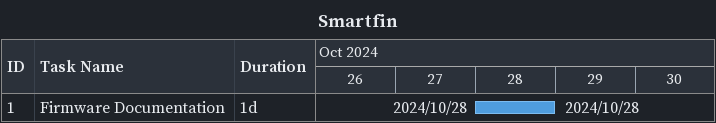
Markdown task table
Smartfin

| ID | Task | Duration | Start | Finish |
|---|---|---|---|---|
| 1 | Firmware Documentation | 1d | 2024-10-28 | 2024-10-28 |
